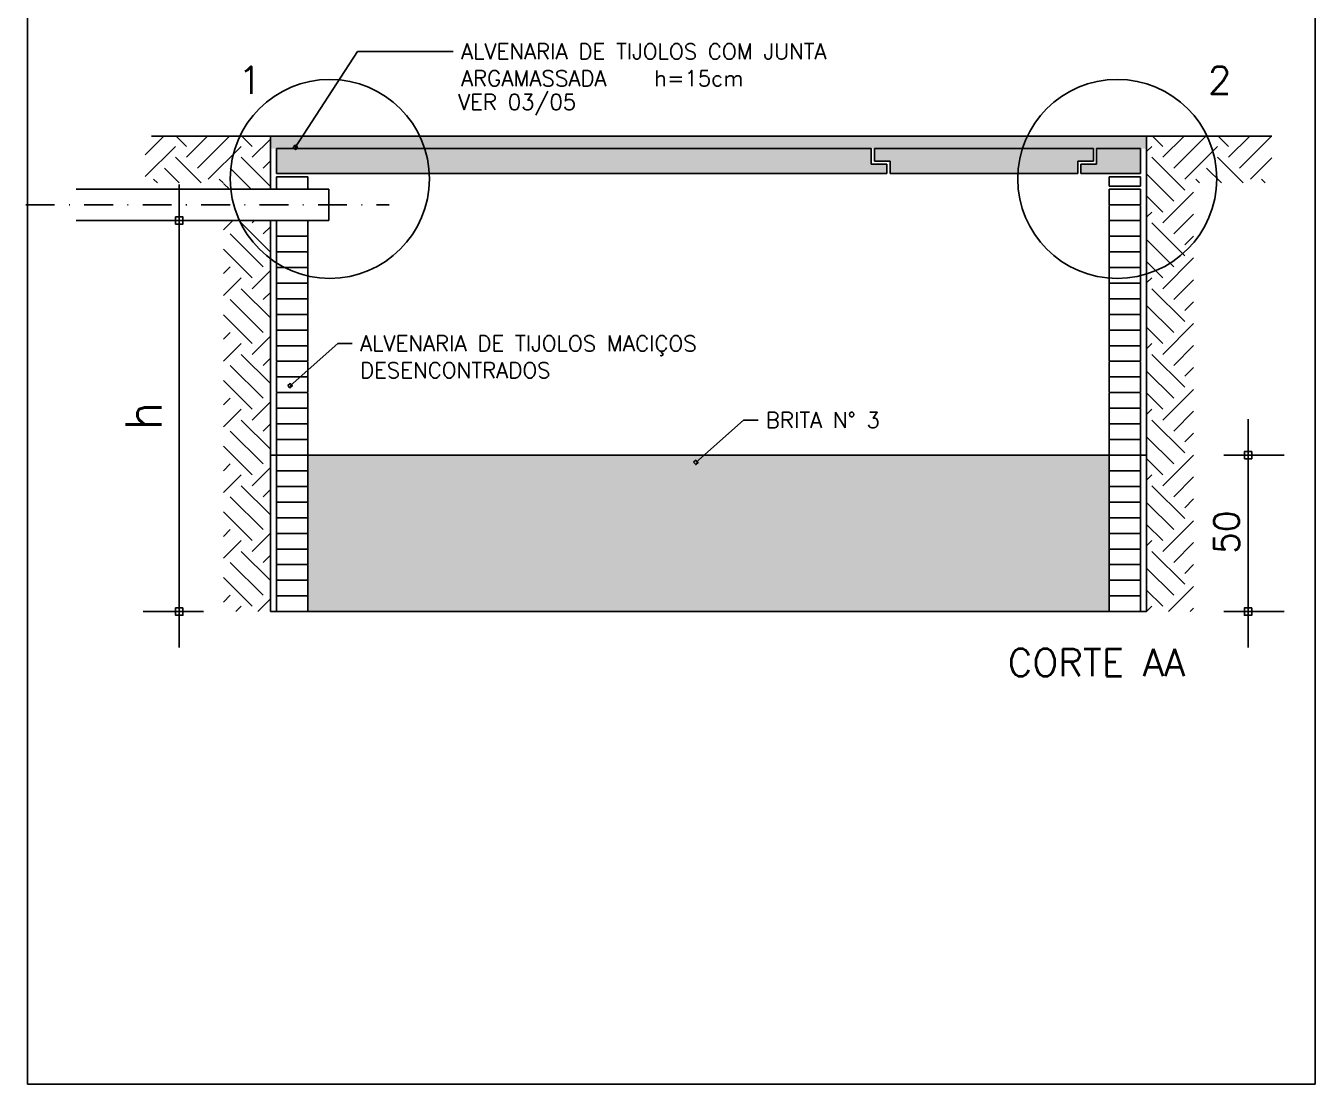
# Model space of a CAD drawing. Extents: x -2132 to -1330, y 3465 to 3713.
# Drawn here: x -1923.3 to -1744.6, y 3465.2 to 3611.9 of the extents above; entities that cross this region are included whole.
import ezdxf
from ezdxf.enums import TextEntityAlignment as Align

# ---------------------------------------------------------------- set-up
doc = ezdxf.new("R2010")
doc.units = 0
doc.header["$LTSCALE"] = 8
doc.header["$MEASUREMENT"] = 0
doc.linetypes.add('DASHDOT', pattern=[1, 0.5, -0.25, 0, -0.25])
doc.layers.get('0').update_dxf_attribs({"linetype": 'CONTINUOUS'})
doc.layers.get('DEFPOINTS').update_dxf_attribs({"linetype": 'CONTINUOUS'})
for name, color, linetype in [('EIXOS', 4, 'DASHDOT'), ('ESPEC', 2, 'CONTINUOUS'), ('ESTRUT', 12, 'CONTINUOUS'), ('HACHURA', 13, 'CONTINUOUS'), ('LINHAS', 7, 'CONTINUOUS'), ('LINVISTA', 13, 'CONTINUOUS'), ('PAREDE', 6, 'CONTINUOUS'), ('REG120-160', 4, 'CONTINUOUS'), ('TERRENO', 4, 'CONTINUOUS')]:
    doc.layers.add(name, color=color, linetype=linetype)
doc.styles.add('REGUA140', font='simplex.shx')
doc.styles.add('REGUA80', font='simplex.shx')

# ---------------------------------------------------------------- blocks, each defined once
blk = doc.blocks.new('INDPONTO')
at = {"color": 4, "linetype": 'ByBlock'}
blk.add_lwpolyline([(-0.2, 0.2), (0.2, 0.2), (0.2, -0.2), (-0.2, -0.2)], close=True, dxfattribs=at)
blk = doc.blocks.new('COTAPT')
at = {"color": 0, "linetype": 'ByBlock'}
blk.add_line((0, 0), (200, 0), dxfattribs=at)
at = {"color": 6, "linetype": 'ByBlock'}
blk.add_lwpolyline([(-20, 20), (20, 20), (20, -20), (-20, -20)], close=True, dxfattribs=at)

msp = doc.modelspace()

# ---------------------------------------------------------------- hatches: boundary and pattern name
at = {"layer": 'HACHURA'}
h = msp.add_hatch(dxfattribs=at)
h.set_pattern_fill('SOLO1', color=256, scale=15.17824, style=0)
h.set_pattern_definition([(45, (-2137.8223, 2373.327), (8e-16, 9.106944), [6.43958, -6.43958]), (45, (-2136.3045, 2371.809), (8e-16, 9.106944), [6.43958, -6.43958]), (45, (-2134.7867, 2370.291), (8e-16, 9.106944), [6.43958, -6.43958]), (315, (-2133.269, 2370.291), (9.106944, -3e-15), [6.43958, -6.43958]), (315, (-2131.751, 2371.809), (9.106944, -3e-15), [6.43958, -6.43958]), (315, (-2130.233, 2373.327), (9.106944, -3e-15), [6.43958, -6.43958])])
h.paths.add_polyline_path([(-1906.748, 3596.605), (-1906.748, 3590.101), (-1895.907, 3590.101), (-1895.907, 3584.897), (-1889.402, 3584.897), (-1889.402, 3596.605)])
h.paths.add_polyline_path([(-1889.402, 3589.233), (-1895.907, 3589.233), (-1895.907, 3530.689), (-1889.402, 3530.689)])
h = msp.add_hatch(dxfattribs=at)
h.set_pattern_fill('AREIA', color=256, scale=3.25248, style=0)
h.set_pattern_definition([(0, (-2111.2821, 2367.1688), (1.9189632, 1.3985664), [0, -0.7805952, 0, -1.0407936, 0, -1.8213888]), (10, (-2109.9486, 2368.665), (1.0762034, 2.6997813), [0, -2.0165376, 0, -0.4553472, 0, -1.7238144]), (20, (-2111.0544, 2368.3397), (0.685428, 3.1568977), [0, -1.3985664, 0, -0.9432192, 0, -2.0490624]), (30, (-2109.786, 2368.0144), (0.0771835, 2.5983974), [0, -1.8213888, 0, -2.3092608, 0, -1.6587648]), (40, (-2110.3389, 2367.6892), (0.9109663, 2.7599227), [0, -1.3335168, 0, -1.0733184, 0, -1.8539136]), (50, (-2108.9728, 2367.364), (-0.5011545, 2.0339268), [0, -0.3902976, 0, -2.5694592, 0, -1.5286656]), (60, (-2109.5908, 2367.0387), (-0.488643, 3.511969), [0, -0.487872, 0, -1.5286656, 0, -1.7563392]), (70, (-2110.3714, 2366.7134), (-0.9164505, 1.8564961), [0, -0.9106944, 0, -1.0407936, 0, -2.3743104]), (80, (-2110.1437, 2366.3882), (-1.1119472, 2.3097653), [0, -1.1708928, 0, -1.3985664]), (90, (-2108.7452, 2366.063), (-2.1791616, 1.4961408), [0, -1.788864, 0, -1.0082688, 0, -2.3743104]), (100, (-2111.4772, 2366.3882), (-1.9706584, 0.874502), [0, -0.9106944, 0, -1.8864384, 0, -2.1466368]), (110, (-2111.152, 2366.7134), (-2.0401005, 1.6110916), [0, -1.5611904, 0, -1.2359424, 0, -1.7238144]), (120, (-2110.8267, 2367.0387), (-2.9010032, 0.9916097), [0, -2.1466368, 0, -0.6830208, 0, -2.4718848]), (130, (-2110.5015, 2367.364), (-2.1487622, -0.0197849), [0, -1.2359424, 0, -0.4553472, 0, -2.5369344]), (140, (-2110.1762, 2367.6892), (-3.3788, -0.434125), [0, -0.3577728, 0, -1.8864384, 0, -1.5611904]), (150, (-2109.851, 2368.0144), (-2.6149727, -1.0816367), [0, -0.9106944, 0, -1.0733184, 0, -2.0815872]), (160, (-2109.5257, 2368.3397), (-3.218361, -1.805259), [0, -1.9189632, 0, -0.7805952, 0, -1.3335168]), (170, (-2109.2005, 2368.665), (-1.576773, -1.6375121), [0, -1.2359424, 0, -0.7155456, 0, -2.5044096])])
h.paths.add_polyline_path([(-1884.299, 3596.605), (-1889.402, 3596.605), (-1889.402, 3594.871), (-1888.534, 3594.871), (-1885.426, 3594.871)])
h.paths.add_polyline_path([(-1884.299, 3596.605), (-1885.426, 3594.871), (-1806.138, 3594.871), (-1805.705, 3594.871), (-1775.348, 3594.871), (-1774.914, 3594.871), (-1768.843, 3594.871), (-1767.976, 3594.871), (-1767.976, 3596.605)])
h = msp.add_hatch(dxfattribs=at)
h.set_pattern_fill('SOLO1', color=256, scale=15.17824, style=0)
h.set_pattern_definition([(45, (-2111.8025, 2373.327), (8e-16, 9.106944), [6.43958, -6.43958]), (45, (-2110.2847, 2371.809), (8e-16, 9.106944), [6.43958, -6.43958]), (45, (-2108.767, 2370.291), (8e-16, 9.106944), [6.43958, -6.43958]), (315, (-2107.249, 2370.291), (9.106944, -3e-15), [6.43958, -6.43958]), (315, (-2105.731, 2371.809), (9.106944, -3e-15), [6.43958, -6.43958]), (315, (-2104.2134, 2373.327), (9.106944, -3e-15), [6.43958, -6.43958])])
h.paths.add_polyline_path([(-1750.629, 3590.101), (-1761.471, 3590.101), (-1761.471, 3530.689), (-1767.976, 3530.689), (-1767.976, 3596.605), (-1750.629, 3596.605)])
h = msp.add_hatch(dxfattribs=at)
h.set_pattern_fill('CONCRETO', color=256, scale=8.67328, style=0)
h.set_pattern_definition([(45, (-2110.5015, 2367.0387), (0, 8.67332), [1.226575, -2.453237, 0.613288, -3.679726, 1.226575, -3.06647]), (135, (-2104.864, 2367.4723), (-8.67332, 0), [1.226584, -1.839863, 0.613288, -3.066438, 1.226584, -4.293114]), (63.43495, (-2111.8025, 2365.7377), (4e-10, 8.67328), [0.969673, -3.878691, 0.969673, -3.878986]), (116.56505, (-2111.8025, 2365.7377), (-3e-09, 8.67328), [0.969673, -3.878691, 0.969673, -3.878986]), (0, (-2111.8025, 2366.605), (0, 8.67328), [0.433664, -3.469312, 0.867328, -3.469312, 0.433664]), (0, (-2111.8025, 2367.906), (0, 8.67328), [-1.300992, 0.867328, -3.469312, 0, -3.035648, 0]), (0, (-2111.8025, 2368.34), (0, 8.67328), [-3.469312, 0, -2.601984, 0.867328, -1.734656, 0]), (0, (-2111.8025, 2369.641), (0, 8.67328), [-1.734656, 0, -2.16832, 0.867328, -3.902976, 0]), (0, (-2111.8025, 2370.942), (0, 8.67328), [-1.734656, 0.867328, -3.469312, 0.867328, -1.734656, 0]), (0, (-2111.8025, 2373.11), (0, 8.67328), [-1.300992, 0.867328, -1.734656, 0, -4.770304, 0]), (0, (-2111.8025, 2373.544), (0, 8.67328), [-1.734656, 0, -5.203968, 0.867328, -0.867328, 0]), (90, (-2111.369, 2367.472), (-8.67328, 5e-16), [-2.601984, 0, -2.601984, 0, -3.469312, 0]), (90, (-2110.5015, 2365.738), (-8.67328, 5e-16), [-1.300992, 0.867328, -3.469312, 0, -3.035648, 0]), (90, (-2109.634, 2365.738), (-8.67328, 5e-16), [-3.469312, 0, -3.035648, 0.867328, -1.300992, 0]), (90, (-2104.864, 2365.738), (-8.67328, 5e-16), [-1.734656, 0.867328, -4.33664, 0.867328, -0.867328, 0]), (90, (-2110.935, 2366.605), (-8.67328, 5e-16), [-2.601984, 0, -3.035648, 0, -3.035648, 0]), (90, (-2110.068, 2366.605), (-8.67328, 5e-16), [-2.16832, 0, -4.770304, 0, -1.734656, 0]), (90, (-2109.2005, 2367.039), (-8.67328, 5e-16), [-4.33664, 0, -1.300992, 0, -3.035648, 0]), (90, (-2108.767, 2366.171), (-8.67328, 5e-16), [-3.902976, 0, -1.734656, 0, -2.16832, 0]), (90, (-2107.8995, 2367.472), (-8.67328, 5e-16), [-3.469312, 0, -1.300992, 0, -3.469312, 0]), (90, (-2107.466, 2367.906), (-8.67328, 5e-16), [-3.902976, 0, -1.734656, 0, -3.035648, 0]), (90, (-2107.032, 2365.738), (-8.67328, 5e-16), [-5.203968, 0, -2.16832, 0, -1.300992, 0]), (90, (-2106.5985, 2367.039), (-8.67328, 5e-16), [-1.734656, 0, -3.469312, 0, -3.469312, 0]), (90, (-2106.165, 2366.605), (-8.67328, 5e-16), [-3.902976, 0, -2.16832, 0, -2.601984, 0]), (90, (-2105.731, 2366.171), (-8.67328, 5e-16), [-3.469312, 0, -2.601984, 0, -2.601984, 0]), (90, (-2104.864, 2366.605), (-8.67328, 5e-16), [-2.601984, 0, -2.601984, 0, -3.469312, 0]), (90, (-2103.9965, 2367.039), (-8.67328, 5e-16), [-3.469312, 0, -1.734656, 0, -3.469312, 0]), (90, (-2103.563, 2367.472), (-8.67328, 5e-16), [-1.300992, 0, -5.203968, 0, -2.16832, 0])])
h.paths.add_polyline_path([(-1805.705, 3594.871), (-1805.705, 3593.136), (-1803.536, 3593.136), (-1803.536, 3591.402), (-1777.516, 3591.402), (-1777.516, 3593.136), (-1775.348, 3593.136), (-1775.348, 3594.871)])
h.paths.add_polyline_path([(-1768.843, 3591.402), (-1768.843, 3594.871), (-1774.914, 3594.871), (-1774.914, 3592.702), (-1777.083, 3592.702), (-1777.083, 3591.402)])
h.paths.add_polyline_path([(-1803.97, 3591.402), (-1803.97, 3592.702), (-1806.138, 3592.702), (-1806.138, 3594.871), (-1881.541, 3594.871), (-1883.794, 3591.402)])
h.paths.add_polyline_path([(-1881.541, 3594.871), (-1888.534, 3594.871), (-1888.534, 3591.402), (-1883.794, 3591.402)])
h = msp.add_hatch(dxfattribs=at)
h.set_pattern_fill('AGREGADO', color=256, scale=6.50496, style=0)
h.set_pattern_definition([(0, (-2111.8025, 2365.738), (6.50496, 6.50496), [0.650496, -0.975744, 0.325248, -0.975744, 0.325248, -3.25248]), (0, (-2108.55, 2366.388), (6.50496, 6.50496), [0.325248, -6.179712]), (0, (-2110.5015, 2366.7134), (6.50496, 6.50496), [0.325248, -0.650496, 0.325248, -5.203968]), (0, (-2107.249, 2367.039), (6.50496, 6.50496), [0.650496, -5.854464]), (0, (-2106.5985, 2367.364), (6.50496, 6.50496), [0.325248, -6.179712]), (0, (-2108.55, 2368.0144), (6.50496, 6.50496), [0.650496, -5.854464]), (0, (-2111.8025, 2368.3397), (6.50496, 6.50496), [0.325248, -0.650496, 0.325248, -1.62624, 0.975744, -2.601984]), (0, (-2107.249, 2368.99), (6.50496, 6.50496), [0.650496, -5.854464]), (0, (-2111.152, 2369.3154), (6.50496, 6.50496), [0.650496, -0.325248, 0.325248, -2.601984, 0.325248, -2.276736]), (0, (-2111.477, 2369.6407), (6.50496, 6.50496), [0.325248, -6.179712]), (0, (-2109.2005, 2369.966), (6.50496, 6.50496), [0.325248, -0.325248, 0.325248, -5.529216]), (0, (-2110.176, 2370.291), (6.50496, 6.50496), [0.325248, -6.179712]), (0, (-2105.948, 2370.6164), (6.50496, 6.50496), [0.325248, -6.179712]), (0, (-2108.875, 2370.9417), (6.50496, 6.50496), [0.325248, -2.601984, 0.325248, -3.25248]), (0, (-2108.875, 2371.267), (6.50496, 6.50496), [0.650496, -5.854464]), (0, (-2107.574, 2371.592), (6.50496, 6.50496), [0.650496, -5.854464]), (0, (-2111.477, 2371.9174), (6.50496, 6.50496), [0.325248, -3.902976, 0.650496, -1.62624]), (90, (-2111.8025, 2368.665), (-6.50496, 6.50496), [1.300992, -1.300992, 0.650496, -3.25248]), (90, (-2111.477, 2368.665), (-6.50496, 6.50496), [0.325248, -2.276736, 0.650496, -3.25248]), (90, (-2111.152, 2367.039), (-6.50496, 6.50496), [0.975744, -5.529216]), (90, (-2110.827, 2367.039), (-6.50496, 6.50496), [0.650496, -5.854464]), (90, (-2110.5015, 2366.063), (-6.50496, 6.50496), [0.325248, -3.902976, 0.325248, -0.325248, 0.650496, -0.975744]), (90, (-2109.851, 2366.063), (-6.50496, 6.50496), [0.325248, -2.276736, 0.325248, -3.577728]), (90, (-2109.526, 2368.665), (-6.50496, 6.50496), [0.650496, -0.975744, 0.325248, -0.325248, 0.650496, -3.577728]), (90, (-2109.2005, 2367.364), (-6.50496, 6.50496), [0.650496, -3.577728, 0.325248, -1.951488]), (90, (-2108.875, 2366.063), (-6.50496, 6.50496), [0.325248, -0.325248, 0.650496, -5.203968]), (90, (-2108.225, 2370.291), (-6.50496, 6.50496), [0.325248, -6.179712]), (90, (-2107.8995, 2370.291), (-6.50496, 6.50496), [0.650496, -0.650496, 0.325248, -0.325248, 0.650496, -3.902976]), (90, (-2107.574, 2367.364), (-6.50496, 6.50496), [0.325248, -0.325248, 0.325248, -0.650496, 0.325248, -4.553472]), (90, (-2106.5985, 2369.6407), (-6.50496, 6.50496), [1.300992, -5.203968]), (90, (-2106.273, 2368.99), (-6.50496, 6.50496), [1.300992, -0.975744, 0.650496, -3.577728]), (90, (-2105.948, 2366.388), (-6.50496, 6.50496), [0.325248, -0.975744, 0.650496, -4.553472]), (90, (-2105.623, 2367.039), (-6.50496, 6.50496), [0.975744, -5.529216]), (45, (-2109.2005, 2365.7377), (4e-16, 6.50496), [0.459966, -8.739437]), (45, (-2105.623, 2366.063), (4e-16, 6.50496), [0.459966, -7.819505, 0.459966, -0.459966]), (45, (-2109.851, 2366.388), (4e-16, 6.50496), [0.459966, -3.679726, 0.459966, -4.599745]), (45, (-2108.2248, 2366.388), (4e-16, 6.50496), [0.459966, -7.35954, 0.459966, -0.919931]), (45, (-2107.8995, 2366.388), (4e-16, 6.50496), [0.919931, -3.679726, 0.919931, -3.679814]), (45, (-2109.5257, 2367.0387), (4e-16, 6.50496), [0.459901, -4.139757, 0.459901, -0.459901, 0.459901, -3.220043]), (45, (-2106.2733, 2367.364), (4e-16, 6.50496), [0.459966, -0.459966, 0.459966, -7.819505]), (45, (-2110.8267, 2367.689), (4e-16, 6.50496), [0.459966, -5.519589, 0.459966, -2.759883]), (45, (-2105.623, 2368.3397), (4e-16, 6.50496), [0.459901, -0.459901, 0.459901, -1.839863, 0.459901, -5.519937]), (45, (-2109.5257, 2369.3154), (4e-16, 6.50496), [0.459966, -8.739437]), (45, (-2111.152, 2369.6407), (4e-16, 6.50496), [0.919938, -8.279465]), (45, (-2111.8025, 2370.291), (4e-16, 6.50496), [0.459966, -0.459966, 0.459966, -7.819505]), (45, (-2108.2248, 2371.267), (4e-16, 6.50496), [0.459966, -8.739437]), (45, (-2106.2733, 2371.9174), (4e-16, 6.50496), [0.459966, -8.739437]), (135, (-2108.8753, 2366.388), (4e-16, 6.50496), [0.459966, -8.739437]), (135, (-2108.55, 2366.388), (4e-16, 6.50496), [0.459966, -8.739437]), (135, (-2110.5015, 2366.7134), (4e-16, 6.50496), [0.459966, -1.839863, 0.919931, -5.979643]), (135, (-2111.8025, 2366.7134), (4e-16, 6.50496), [0.459966, -8.739437]), (135, (-2107.5743, 2367.689), (4e-16, 6.50496), [0.459966, -3.679761, 0.459966, -4.59971]), (135, (-2107.249, 2367.689), (4e-16, 6.50496), [0.459901, -2.760055, 0.459901, -2.759404, 0.459901, -2.300242]), (135, (-2111.152, 2368.0144), (4e-16, 6.50496), [0.459966, -8.739437]), (135, (-2105.948, 2368.3397), (4e-16, 6.50496), [0.919801, -2.299829, 0.459901, -0.459901, 0.459901, -4.600071]), (135, (-2110.1762, 2369.3154), (4e-16, 6.50496), [0.459966, -8.739437]), (135, (-2107.5743, 2369.3154), (4e-16, 6.50496), [0.919938, -8.279465]), (135, (-2107.249, 2369.3154), (4e-16, 6.50496), [0.459966, -8.739437]), (135, (-2109.2005, 2369.966), (4e-16, 6.50496), [0.459966, -8.739437]), (135, (-2111.152, 2370.9417), (4e-16, 6.50496), [0.459966, -8.739437]), (135, (-2105.948, 2370.9417), (4e-16, 6.50496), [0.459966, -8.739437]), (26.56505, (-2111.152, 2365.7377), (6.50496, 3e-09), [0.727255, -13.818278]), (26.56505, (-2111.8025, 2366.3882), (6.50496, 3e-09), [0.727255, -13.818278]), (26.56505, (-2111.8025, 2366.7134), (6.50496, 3e-09), [0.727255, -13.818278]), (26.56505, (-2110.1762, 2366.7134), (6.50496, 3e-09), [0.727255, -13.818278]), (26.56505, (-2110.5015, 2368.0144), (6.50496, 3e-09), [0.727255, -13.818278]), (26.56505, (-2110.5015, 2368.3397), (6.50496, 3e-09), [0.727255, -13.818278]), (26.56505, (-2109.2005, 2369.6407), (6.50496, 3e-09), [0.727255, -13.818278]), (26.56505, (-2108.8753, 2369.966), (6.50496, 3e-09), [0.727255, -13.818278]), (26.56505, (-2111.4772, 2370.6164), (6.50496, 3e-09), [0.727255, -13.818278]), (26.56505, (-2109.5257, 2370.6164), (6.50496, 3e-09), [0.727255, -13.818278]), (63.43495, (-2106.2733, 2365.7377), (3e-10, 6.50496), [0.727255, -13.818278]), (63.43495, (-2107.8995, 2366.7134), (3e-10, 6.50496), [0.727255, -13.818278]), (63.43495, (-2108.8753, 2367.364), (3e-10, 6.50496), [0.727255, -13.818278]), (63.43495, (-2107.8995, 2368.3397), (3e-10, 6.50496), [0.727255, -13.818278]), (63.43495, (-2107.5743, 2368.3397), (3e-10, 6.50496), [0.727255, -13.818278]), (63.43495, (-2109.851, 2369.3154), (3e-10, 6.50496), [0.727255, -13.818278]), (63.43495, (-2110.5015, 2369.6407), (3e-10, 6.50496), [0.727255, -13.818278]), (63.43495, (-2107.8995, 2370.9417), (3e-10, 6.50496), [0.727255, -13.818278]), (63.43495, (-2110.5015, 2371.5922), (3e-10, 6.50496), [0.727255, -13.818278]), (116.56505, (-2111.4772, 2369.6407), (-3e-09, 6.50496), [0.727255, -13.818278]), (116.56505, (-2107.5743, 2369.6407), (-3e-09, 6.50496), [0.727255, -13.818278]), (116.56505, (-2111.8025, 2369.966), (-3e-09, 6.50496), [0.727255, -13.818278]), (116.56505, (-2106.5985, 2370.9417), (-3e-09, 6.50496), [0.727255, -13.818278]), (116.56505, (-2110.8267, 2371.267), (-3e-09, 6.50496), [0.727255, -13.818278]), (116.56505, (-2109.5257, 2371.5922), (-3e-09, 6.50496), [0.727255, -13.818278]), (153.43495, (-2109.2005, 2365.7377), (-6.50496, 3e-09), [0.727255, -13.818278]), (153.43495, (-2110.5015, 2366.3882), (-6.50496, 3e-09), [0.727255, -13.818278]), (153.43495, (-2105.948, 2366.7134), (-6.50496, 3e-09), [0.727255, -13.818278]), (153.43495, (-2106.5985, 2367.364), (-6.50496, 3e-09), [0.727255, -13.818278]), (153.43495, (-2109.2005, 2368.0144), (-6.50496, 3e-09), [0.727255, -13.818278]), (153.43495, (-2110.8267, 2368.3397), (-6.50496, 3e-09), [0.727255, -13.818278]), (153.43495, (-2108.8753, 2368.3397), (-6.50496, 3e-09), [0.727255, -13.818278]), (153.43495, (-2109.851, 2368.9902), (-6.50496, 3e-09), [0.727255, -13.818278]), (153.43495, (-2109.851, 2370.6164), (-6.50496, 3e-09), [0.727255, -13.818278]), (153.43495, (-2111.8025, 2371.9174), (-6.50496, 3e-09), [0.727255, -13.818278]), (153.43495, (-2107.8995, 2371.9174), (-6.50496, 3e-09), [0.727255, -13.818278]), (153.43495, (-2107.249, 2371.9174), (-6.50496, 3e-09), [0.727255, -13.818278])])
h.paths.add_polyline_path([(-1773.18, 3552.372), (-1829.312, 3552.372), (-1830.277, 3551.515), (-1830.133, 3551.353), (-1830.457, 3551.065), (-1830.745, 3551.389), (-1830.421, 3551.677), (-1830.277, 3551.515), (-1829.312, 3552.372), (-1884.198, 3552.372), (-1884.198, 3530.689), (-1773.18, 3530.689)])

# ---------------------------------------------------------------- linework, layer by layer
for p, q in [((-1889.402, 3596.605), (-1767.976, 3596.605)), ((-1916.332, 3589.233), (-1881.307, 3589.233)), ((-1881.307, 3589.233), (-1881.307, 3584.897)), ((-1916.332, 3584.897), (-1881.307, 3584.897)), ((-1889.402, 3530.689), (-1767.976, 3530.689))]:
    msp.add_line(p, q)
at = {"color": 0, "linetype": 'ByBlock'}
for p, q in [((-1903.407, 3584.897), (-1907.028, 3584.897)), ((-1902.028, 3530.714), (-1902.028, 3584.872)), ((-1757.258, 3552.372), (-1748.916, 3552.372)), ((-1753.916, 3530.714), (-1753.916, 3552.347)), ((-1898.687, 3530.689), (-1907.028, 3530.689)), ((-1757.258, 3530.689), (-1748.916, 3530.689))]:
    msp.add_line(p, q, dxfattribs=at)
at = {"layer": 'DEFPOINTS', "color": 0, "linetype": 'ByBlock'}
for p in [(-1902.028, 3584.897), (-1895.907, 3584.897), (-1764.758, 3552.372), (-1753.916, 3552.372), (-1891.187, 3530.689), (-1764.758, 3530.689)]:
    msp.add_point(p, dxfattribs=at)
at = {"layer": 'EIXOS'}
msp.add_line((-1923.294, 3587.065), (-1872.93, 3587.065), dxfattribs=at)
at = {"layer": 'ESPEC'}
for p, q in [((-1885.948, 3595.038), (-1877.313, 3608.334)), ((-1877.313, 3608.334), (-1864.056, 3608.334)), ((-1886.671, 3561.998), (-1880.071, 3567.86)), ((-1880.071, 3567.86), (-1878.054, 3567.86)), ((-1830.439, 3551.371), (-1823.839, 3557.233)), ((-1823.839, 3557.233), (-1821.822, 3557.233))]:
    msp.add_line(p, q, dxfattribs=at)
at = {"layer": 'ESTRUT'}
for p, q in [((-1888.534, 3594.871), (-1806.138, 3594.871)), ((-1888.534, 3591.402), (-1888.534, 3594.871)), ((-1806.138, 3592.702), (-1806.138, 3594.871)), ((-1805.705, 3593.136), (-1805.705, 3594.871)), ((-1805.705, 3594.871), (-1775.348, 3594.871)), ((-1775.348, 3593.136), (-1775.348, 3594.871)), ((-1774.914, 3592.702), (-1774.914, 3594.871)), ((-1774.914, 3594.871), (-1768.843, 3594.871)), ((-1768.843, 3591.402), (-1768.843, 3594.871)), ((-1803.97, 3592.702), (-1806.138, 3592.702)), ((-1803.536, 3593.136), (-1805.705, 3593.136)), ((-1803.97, 3591.402), (-1803.97, 3592.702)), ((-1803.536, 3591.402), (-1803.536, 3593.136)), ((-1803.536, 3591.402), (-1803.536, 3593.136)), ((-1777.516, 3591.402), (-1777.516, 3593.136)), ((-1777.516, 3593.136), (-1775.348, 3593.136)), ((-1777.083, 3592.702), (-1774.914, 3592.702)), ((-1777.083, 3591.402), (-1777.083, 3592.702)), ((-1888.534, 3591.402), (-1803.97, 3591.402)), ((-1803.536, 3591.402), (-1777.516, 3591.402)), ((-1777.083, 3591.402), (-1768.843, 3591.402))]:
    msp.add_line(p, q, dxfattribs=at)
at = {"layer": 'LINHAS', "color": 2}
for centre in [(-1881.161, 3590.675), (-1772.049, 3590.675)]:
    msp.add_circle(centre, 13.795, dxfattribs=at)
at = {"layer": 'LINVISTA'}
for p, q in [((-1773.18, 3584.834), (-1773.18, 3587.002)), ((-1768.843, 3584.834), (-1768.843, 3587.002)), ((-1888.534, 3580.497), (-1888.534, 3582.666)), ((-1884.198, 3580.497), (-1884.198, 3582.666)), ((-1773.18, 3580.497), (-1773.18, 3582.666)), ((-1768.843, 3580.497), (-1768.843, 3582.666)), ((-1888.534, 3576.161), (-1888.534, 3578.329)), ((-1884.198, 3576.161), (-1884.198, 3578.329)), ((-1773.18, 3576.161), (-1773.18, 3578.329)), ((-1768.843, 3576.161), (-1768.843, 3578.329)), ((-1888.534, 3571.887), (-1888.534, 3574.055)), ((-1884.198, 3571.887), (-1884.198, 3574.055)), ((-1773.18, 3571.887), (-1773.18, 3574.055)), ((-1768.843, 3571.887), (-1768.843, 3574.055)), ((-1888.534, 3567.55), (-1888.534, 3569.718)), ((-1884.198, 3567.55), (-1884.198, 3569.718)), ((-1773.18, 3567.55), (-1773.18, 3569.718)), ((-1768.843, 3567.55), (-1768.843, 3569.718)), ((-1888.534, 3563.151), (-1888.534, 3565.319)), ((-1884.198, 3563.151), (-1884.198, 3565.319)), ((-1773.18, 3563.151), (-1773.18, 3565.319)), ((-1768.843, 3563.151), (-1768.843, 3565.319)), ((-1888.534, 3558.814), (-1888.534, 3560.982)), ((-1884.198, 3558.814), (-1884.198, 3560.982)), ((-1773.18, 3558.814), (-1773.18, 3560.982)), ((-1768.843, 3558.814), (-1768.843, 3560.982)), ((-1888.534, 3554.477), (-1888.534, 3556.646)), ((-1884.198, 3554.477), (-1884.198, 3556.646)), ((-1773.18, 3554.477), (-1773.18, 3556.646)), ((-1768.843, 3554.477), (-1768.843, 3556.646)), ((-1889.402, 3552.372), (-1767.976, 3552.372)), ((-1888.534, 3550.141), (-1888.534, 3552.309)), ((-1884.198, 3550.141), (-1884.198, 3552.309)), ((-1773.18, 3550.141), (-1773.18, 3552.309)), ((-1768.843, 3550.141), (-1768.843, 3552.309)), ((-1888.534, 3545.867), (-1888.534, 3548.035)), ((-1884.198, 3545.867), (-1884.198, 3548.035)), ((-1773.18, 3545.867), (-1773.18, 3548.035)), ((-1768.843, 3545.867), (-1768.843, 3548.035)), ((-1888.534, 3541.53), (-1888.534, 3543.698)), ((-1884.198, 3541.53), (-1884.198, 3543.698)), ((-1773.18, 3541.53), (-1773.18, 3543.698)), ((-1768.843, 3541.53), (-1768.843, 3543.698)), ((-1888.534, 3537.194), (-1888.534, 3539.362)), ((-1884.198, 3537.194), (-1884.198, 3539.362)), ((-1773.18, 3537.194), (-1773.18, 3539.362)), ((-1768.843, 3537.194), (-1768.843, 3539.362)), ((-1888.534, 3532.857), (-1888.534, 3535.025)), ((-1884.198, 3532.857), (-1884.198, 3535.025)), ((-1773.18, 3532.857), (-1773.18, 3535.025)), ((-1768.843, 3532.857), (-1768.843, 3535.025))]:
    msp.add_line(p, q, dxfattribs=at)
at = {"layer": 'PAREDE'}
for p, q in [((-1923.044, 3465.168), (-1923.044, 3712.967)), ((-1744.614, 3465.168), (-1744.614, 3712.967)), ((-1888.534, 3590.968), (-1884.198, 3590.968)), ((-1888.534, 3589.233), (-1888.534, 3590.968)), ((-1884.198, 3589.233), (-1884.198, 3590.968)), ((-1773.18, 3589.667), (-1773.18, 3590.968)), ((-1768.843, 3590.968), (-1773.18, 3590.968)), ((-1768.843, 3589.667), (-1768.843, 3590.968)), ((-1884.198, 3589.233), (-1888.534, 3589.233)), ((-1773.18, 3589.667), (-1768.843, 3589.667)), ((-1773.18, 3589.233), (-1768.843, 3589.233)), ((-1773.18, 3587.065), (-1773.18, 3589.233)), ((-1768.843, 3587.065), (-1768.843, 3589.233)), ((-1773.18, 3587.065), (-1768.843, 3587.065)), ((-1888.534, 3582.728), (-1888.534, 3584.897)), ((-1884.198, 3584.897), (-1888.534, 3584.897)), ((-1884.198, 3582.728), (-1884.198, 3584.897)), ((-1773.18, 3582.728), (-1773.18, 3584.897)), ((-1773.18, 3584.897), (-1768.843, 3584.897)), ((-1768.843, 3582.728), (-1768.843, 3584.897)), ((-1884.198, 3582.728), (-1888.534, 3582.728)), ((-1773.18, 3582.728), (-1768.843, 3582.728)), ((-1888.534, 3578.392), (-1888.534, 3580.56)), ((-1884.198, 3580.56), (-1888.534, 3580.56)), ((-1884.198, 3578.392), (-1884.198, 3580.56)), ((-1773.18, 3578.392), (-1773.18, 3580.56)), ((-1773.18, 3580.56), (-1768.843, 3580.56)), ((-1768.843, 3578.392), (-1768.843, 3580.56)), ((-1884.198, 3578.392), (-1888.534, 3578.392)), ((-1773.18, 3578.392), (-1768.843, 3578.392)), ((-1888.534, 3574.055), (-1888.534, 3576.223)), ((-1884.198, 3576.223), (-1888.534, 3576.223)), ((-1884.198, 3574.055), (-1884.198, 3576.223)), ((-1773.18, 3576.223), (-1768.843, 3576.223)), ((-1773.18, 3574.055), (-1773.18, 3576.223)), ((-1768.843, 3574.055), (-1768.843, 3576.223)), ((-1884.198, 3574.055), (-1888.534, 3574.055)), ((-1773.18, 3574.055), (-1768.843, 3574.055)), ((-1888.534, 3569.718), (-1888.534, 3571.887)), ((-1884.198, 3571.887), (-1888.534, 3571.887)), ((-1884.198, 3569.718), (-1884.198, 3571.887)), ((-1773.18, 3569.718), (-1773.18, 3571.887)), ((-1773.18, 3571.887), (-1768.843, 3571.887)), ((-1768.843, 3569.718), (-1768.843, 3571.887)), ((-1884.198, 3569.718), (-1888.534, 3569.718)), ((-1773.18, 3569.718), (-1768.843, 3569.718)), ((-1888.534, 3565.382), (-1888.534, 3567.55)), ((-1884.198, 3567.55), (-1888.534, 3567.55)), ((-1884.198, 3565.382), (-1884.198, 3567.55)), ((-1773.18, 3565.382), (-1773.18, 3567.55)), ((-1773.18, 3567.55), (-1768.843, 3567.55)), ((-1768.843, 3565.382), (-1768.843, 3567.55)), ((-1884.198, 3565.382), (-1888.534, 3565.382)), ((-1773.18, 3565.382), (-1768.843, 3565.382)), ((-1888.534, 3561.045), (-1888.534, 3563.213)), ((-1884.198, 3563.213), (-1888.534, 3563.213)), ((-1884.198, 3561.045), (-1884.198, 3563.213)), ((-1773.18, 3563.213), (-1768.843, 3563.213)), ((-1773.18, 3561.045), (-1773.18, 3563.213)), ((-1768.843, 3561.045), (-1768.843, 3563.213)), ((-1884.198, 3561.045), (-1888.534, 3561.045)), ((-1773.18, 3561.045), (-1768.843, 3561.045)), ((-1888.534, 3556.708), (-1888.534, 3558.877)), ((-1884.198, 3558.877), (-1888.534, 3558.877)), ((-1884.198, 3556.708), (-1884.198, 3558.877)), ((-1773.18, 3558.877), (-1768.843, 3558.877)), ((-1773.18, 3556.708), (-1773.18, 3558.877)), ((-1768.843, 3556.708), (-1768.843, 3558.877)), ((-1884.198, 3556.708), (-1888.534, 3556.708)), ((-1773.18, 3556.708), (-1768.843, 3556.708)), ((-1888.534, 3552.372), (-1888.534, 3554.54)), ((-1884.198, 3554.54), (-1888.534, 3554.54)), ((-1884.198, 3552.372), (-1884.198, 3554.54)), ((-1773.18, 3552.372), (-1773.18, 3554.54)), ((-1773.18, 3554.54), (-1768.843, 3554.54)), ((-1768.843, 3552.372), (-1768.843, 3554.54)), ((-1884.198, 3552.372), (-1888.534, 3552.372)), ((-1773.18, 3552.372), (-1768.843, 3552.372)), ((-1888.534, 3548.035), (-1888.534, 3550.203)), ((-1884.198, 3550.203), (-1888.534, 3550.203)), ((-1884.198, 3548.035), (-1884.198, 3550.203)), ((-1773.18, 3550.203), (-1768.843, 3550.203)), ((-1773.18, 3548.035), (-1773.18, 3550.203)), ((-1768.843, 3548.035), (-1768.843, 3550.203)), ((-1884.198, 3548.035), (-1888.534, 3548.035)), ((-1773.18, 3548.035), (-1768.843, 3548.035)), ((-1888.534, 3543.698), (-1888.534, 3545.867)), ((-1884.198, 3545.867), (-1888.534, 3545.867)), ((-1884.198, 3543.698), (-1884.198, 3545.867)), ((-1773.18, 3543.698), (-1773.18, 3545.867)), ((-1773.18, 3545.867), (-1768.843, 3545.867)), ((-1768.843, 3543.698), (-1768.843, 3545.867)), ((-1884.198, 3543.698), (-1888.534, 3543.698)), ((-1773.18, 3543.698), (-1768.843, 3543.698)), ((-1888.534, 3539.362), (-1888.534, 3541.53)), ((-1884.198, 3541.53), (-1888.534, 3541.53)), ((-1884.198, 3539.362), (-1884.198, 3541.53)), ((-1773.18, 3539.362), (-1773.18, 3541.53)), ((-1773.18, 3541.53), (-1768.843, 3541.53)), ((-1768.843, 3539.362), (-1768.843, 3541.53)), ((-1884.198, 3539.362), (-1888.534, 3539.362)), ((-1773.18, 3539.362), (-1768.843, 3539.362)), ((-1888.534, 3535.025), (-1888.534, 3537.194)), ((-1884.198, 3537.194), (-1888.534, 3537.194)), ((-1884.198, 3535.025), (-1884.198, 3537.194)), ((-1773.18, 3537.194), (-1768.843, 3537.194)), ((-1773.18, 3535.025), (-1773.18, 3537.194)), ((-1768.843, 3535.025), (-1768.843, 3537.194)), ((-1884.198, 3535.025), (-1888.534, 3535.025)), ((-1773.18, 3535.025), (-1768.843, 3535.025)), ((-1884.198, 3532.857), (-1888.534, 3532.857)), ((-1888.534, 3530.689), (-1888.534, 3532.857)), ((-1884.198, 3530.689), (-1884.198, 3532.857)), ((-1773.18, 3530.689), (-1773.18, 3532.857)), ((-1773.18, 3532.857), (-1768.843, 3532.857)), ((-1768.843, 3530.689), (-1768.843, 3532.857)), ((-1884.198, 3530.689), (-1888.534, 3530.689)), ((-1773.18, 3530.689), (-1768.843, 3530.689)), ((-1923.044, 3465.168), (-1744.614, 3465.168))]:
    msp.add_line(p, q, dxfattribs=at)
at = {"layer": 'TERRENO'}
for p, q in [((-1889.402, 3596.605), (-1905.881, 3596.605)), ((-1889.402, 3589.233), (-1889.402, 3596.605)), ((-1767.976, 3530.689), (-1767.976, 3596.605)), ((-1767.976, 3596.605), (-1750.629, 3596.605)), ((-1889.402, 3530.689), (-1889.402, 3584.897))]:
    msp.add_line(p, q, dxfattribs=at)

# ---------------------------------------------------------------- block references
at = {"color": 0, "linetype": 'ByBlock', "xscale": 0.025, "yscale": 0.025, "zscale": 0.025}
for p, rotation in [((-1902.028, 3584.897), 90), ((-1753.916, 3552.372), 90), ((-1902.028, 3530.689), 270), ((-1753.916, 3530.689), 270)]:
    msp.add_blockref('COTAPT', p, dxfattribs=dict(at, rotation=rotation))
at = {"layer": 'ESPEC', "xscale": 1.08416, "yscale": 1.08416, "zscale": 1.08416}
for p, rotation in [((-1885.948, 3595.038), 56.99688389849509), ((-1886.671, 3561.998), 41.61302179324214), ((-1830.439, 3551.371), 41.61302179324214)]:
    msp.add_blockref('INDPONTO', p, dxfattribs=dict(at, rotation=rotation))

# ---------------------------------------------------------------- texts
at = {"color": 2, "linetype": 'ByBlock', "attachment_point": 5, "rotation": 90, "style": 'REGUA80'}
for s, insert, char_height in [('\\A1;h', (-1906.978, 3557.793), 5), ('50', (-1756.901, 3541.703), 3.5)]:
    msp.add_mtext(s, dxfattribs=dict(at, insert=insert, char_height=char_height))
at = {"layer": 'ESPEC', "style": 'REGUA80'}
for s, height, p in [('ALVENARIA DE TIJOLOS COM JUNTA', 2.16832, (-1862.972, 3608.334)), ('ARGAMASSADA   h=15cm', 2.16832, (-1862.972, 3604.617)), ('VER 03/05', 2.1683, (-1863.384, 3601.323)), ('ALVENARIA DE TIJOLOS MACIÇOS', 2.16832, (-1876.97, 3567.86)), ('DESENCONTRADOS   ', 2.16832, (-1876.97, 3564.143)), ('BRITA N%%d 3', 2.16832, (-1820.738, 3557.233))]:
    msp.add_text(s, height=height, dxfattribs=at).set_placement(p, align=Align.MIDDLE_LEFT)
at = {"layer": 'REG120-160', "style": 'REGUA140'}
for s, height, p in [('1', 3.795, (-1893.873, 3602.477)), ('2', 3.795, (-1759.48, 3602.477)), ('CORTE AA', 3.7946, (-1787.217, 3521.727))]:
    msp.add_text(s, height=height, dxfattribs=at).set_placement(p)

doc.saveas('drawing.dxf')
